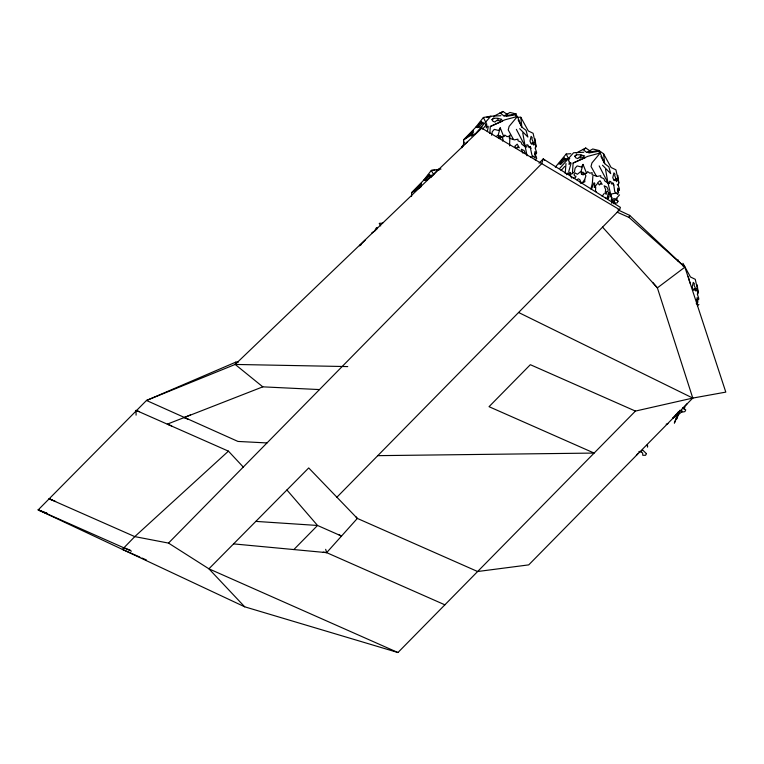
<?xml version="1.0" encoding="UTF-8"?>
<svg xmlns="http://www.w3.org/2000/svg" width="764" height="764" viewBox="0 0 764 764"><rect width="100%" height="100%" fill="white"/><g stroke="black" fill="none" stroke-linecap="round" stroke-linejoin="round"><path stroke-width="1.15" d="M565.99 163.563L565.198 173.562M489.829 133.528L490.316 126.49L504.832 119.843L517.419 116.462L521.85 127.101L526.052 130.329L527.876 137.042L519.682 128.667M555.323 167.173L566.191 154.022L569.046 159.772L568.454 160.841L569.371 161.634L569.056 164.47L570.679 162.531L571.042 163.458L568.798 171.413L569.056 173.457L570.412 172.406L570.708 174.287L572.389 173.6L573.124 163.038L587.64 156.381L600.227 153.001L604.658 163.639L608.86 166.867L610.684 173.59L602.49 165.215M509.588 145.876L509.903 135.075M592.874 176.169L592.32 183.456L590.868 189.08M440.962 169.045L431.307 170.42L423.648 180.237L411.615 192.738L411.586 196.31M462.927 146.373L463.987 141.913L463.557 142.925L463.681 139.793L475.724 127.292L483.383 117.475L490.784 116.214L500.917 115.708M534.895 154.949L535.144 153.516M617.704 191.487L617.952 190.064M697.054 300.978L697.303 299.555M491.634 135.285L492.293 131.628L494.327 129.383L498.644 130.472L500.229 127.865L503.762 136.67L501.327 137.224L500.105 135.495L499.312 136.508L498.309 134.626L500.229 127.865M611.993 201.553L611.534 203.224M679.693 410.287L677.162 418.128L676.503 419.216L676.684 417.765L674.354 423.141L677.859 413.572M535.478 148.321L535.975 146.258L535.048 138.781M697.627 294.36L698.134 292.297L697.198 284.819M497.67 120.645L498.3 118.41M580.172 158.31L581.108 154.958M586.571 173.218L583.037 164.413L581.117 171.165L582.12 173.046L582.913 172.043L584.135 173.762L586.571 173.218L587.631 171.623L589.846 173.189L592.11 172.654L592.1 174.717L597.209 176.417L600.685 175.701L600.848 177.372L603.846 178.652L604.744 180.877L608.612 183.675L609.672 183.456L609.615 181.211L610.875 181.698L611.869 184.21L612.881 182.988L613.798 185.299L614.762 191.745L617.923 194.543L617.875 192.623L618.678 192.595L617.465 190.398L617.77 188.145L619.241 190.437L619.394 188.813L617.961 184.64L618.783 182.806L617.847 175.328M487.298 131.628L488.234 126.91L487.871 125.984L486.248 127.922L486.563 125.095L485.646 124.303L486.238 123.224L483.383 117.475M461.828 147.729L462.363 146.086L461.895 147.614M617.961 209.861L629.66 215.381L684.878 267.171L725.8 392.113L692.776 398.082L635.428 411.08L397.948 652.532L244.7 606.807L38.2 509.884L146.487 400.47L235.178 364.438L235.923 362.088L238.311 362.088M502.54 141.034L503.084 139.315L501.709 136.68L500.391 138.37L498.615 137.615L498.376 135.782L497.536 135.323L496.39 136.47M607.284 197.656L608.335 192.623L609.013 192.079L608.822 194.266L609.481 193.216L608.822 197.313L608.192 198.554L608.373 196.969L607.6 198.85M336.905 497.211L619.661 209.718L620.406 207.378L543.223 158.922L539.04 163.181M52.41 500.057L49.097 498.806L134.779 536.614L168.5 543.089L208.916 568.817L308.713 467.94L357.332 518.422L477.624 571.52L528.726 564.882L692.776 398.082L657.384 287.866L684.878 267.171L629.011 217.415L629.66 215.381M591.842 188.364L594.029 182.768L594.755 183.198L594.382 187.409L595.729 186.903L595.49 191.334L596.35 191.859M678.394 411.767L677.066 413.467L677.84 415.272L678.365 414.04M376.872 228.789L377.483 227.405L376.108 228.159L374.513 231.559M637.902 453.386L636.374 455.344M566.649 174.736L567.442 173.132L570.412 175.3L571.548 178.041M616.271 200.464L617.14 198.697L615.994 199.461M683.971 409.189L684.84 407.432L683.694 408.196M605.403 197.991L605.709 197.408L605.795 198.124M419.531 187.992L421.566 184.659L411.615 192.738L421.317 183.255M503.762 136.67L504.823 135.075L507.038 136.651L509.301 136.116L509.292 138.169L514.401 139.869L517.877 139.153L518.04 140.824L521.038 142.114L521.936 144.329L525.804 147.127L526.864 146.908L526.807 144.663L528.067 145.16L529.06 147.662L530.073 146.449L531.095 148.426M602.127 196.31L604.219 193.445M499.971 112.862L504.001 115.937L509.941 112.451L516.12 113.951L515.49 114.81L506.045 116.424M588.853 152.972L598.298 151.358L598.928 150.498L603.598 153.803L611.095 167.488L615.918 169.818L618.783 182.806L618.286 184.859L617.216 184.687M677.649 260.849L678.279 259.989M594.316 187.314L597.2 183.885M482.609 129.078L486.897 124.14M243.286 467.062L228.426 451.142L134.779 536.614L122.383 549.392L139.841 557.08M531.266 143.89L532.46 142.534L534.026 142.553M614.075 180.428L615.268 179.072L616.834 179.091M693.416 289.919L694.619 288.563L696.185 288.582M561.062 170.544L564.701 166.447M233.583 543.892L326.658 552.649L357.332 518.422L355.804 516.645M535.268 159.963L536.748 158.329L536.013 156.448M616.071 192.996L611.41 194.018L610.446 196.157L612.079 197.714L611.238 199.796L612.929 202.25L619.556 194.868M697.427 306.001L698.898 304.358M676.379 414.126L672.721 418.194L674.908 416.943L676.083 415.244L676.627 415.511M683.57 407.699L687.247 403.602M430.753 177.62L438.708 169.15M490.784 116.214L475.848 133.251L471.359 136.116L473.642 131.714L463.681 139.793L473.384 130.31M168.5 543.089L541.724 163.611L543.223 158.922L545.019 160.469M293.844 549.564L317.537 525.47L341.527 536.061L338.471 534.456M463.901 144.883L467.31 141.923M360.331 245.301L359.538 245.674L365.202 240.144M319.495 389.573L262.806 386.842L235.178 364.438L481.769 128.142L619.661 209.718M613.311 203.692L614.896 202.269M677.84 415.272L681.803 411.71M572.389 173.6L574.442 171.824L575.101 168.175L577.135 165.931L581.452 167.02L583.037 164.413M559.897 168.223L573.583 152.752L583.725 152.256M481.731 122.632L475.724 127.292L482.179 127.149M371.581 233.173L373.3 231.845M375.019 230.518L376.728 229.181M491.825 119.623L493.678 118.267M500.162 113.511L502.941 111.468L507.42 114.466M574.633 156.171L576.486 154.815M583.897 149.372L585.749 148.015L590.228 151.014M463.681 139.793L472.076 134.579M411.615 192.738L420.935 186.941M359.538 245.674L361.41 244.518M638.78 451.81L639.497 451.371M586.809 152.485L592.749 148.99L598.928 150.498L586.809 152.485L582.779 149.41M502.941 111.468L493.458 116.472M585.749 148.015L576.266 153.02M576.858 179.693L578.549 178.786L580.296 180.256L580.096 182.071L582.579 182.529L584.804 179.282L585.892 175.863L584.517 173.218L583.199 174.908L581.423 174.154L581.184 172.33L580.344 171.862L577.364 174.278L575.187 172.95L573.984 174.803L574.977 176.188L575.98 176.15L575.483 177.706L573.248 178.394M499.274 137.959L501.203 136.947M582.082 174.507L584.011 173.485M612.929 202.25L613.759 201.839M680.619 410.975L681.459 410.564M490.316 126.49L502.464 121.151M573.124 163.038L585.272 157.699M235.923 362.088L146.487 400.47L237.967 441.439L266.999 442.939M190.446 414.928L184 417.621L188.374 419.341M580.716 183.475L584.852 181.765L584.613 179.406M262.806 386.842L167.268 424.154L171.69 425.911M533.262 156.458L530.512 157.222M666.17 424.201L667.956 423.686M504.001 115.937L516.12 113.951M431.746 175.3L429.664 175.577L423.648 180.237L426.875 180.161M569.763 158.482L564.539 159.179L558.532 163.83L561.76 163.763M486.849 117.245L489.161 117.083M566.191 154.022L570.813 153.707M434.783 170.181L431.307 170.42L433.704 174.679M437.094 170.028L439.405 169.875M382.707 223.126L379.24 223.355L380.682 225.915M347.735 366.586L235.178 364.438M377.788 455.65L594.125 453.071L489.036 406.687L530.34 364.695L635.428 411.08M518.613 117.178L520.79 117.264L528.287 130.94L533.11 133.28L535.975 146.258L535.153 148.092L536.586 152.275L536.433 153.898L534.962 151.597L534.657 153.86L535.87 156.057L535.067 156.076L535.115 157.995L531.954 155.197L530.073 146.449M255.835 521.392L317.537 525.47L286.911 489.982M323.201 552.143L326.658 552.649L444.877 604.821M696.214 303.69L697.274 304.034L697.226 302.114L698.029 302.086L696.816 299.899L697.112 297.635L698.592 299.927L698.745 298.313L697.303 294.13L698.134 292.297L695.269 279.309L690.446 276.979L682.949 263.303L683.303 266.579M131.427 551.169L38.2 509.884L47.024 513.236M136.078 415.148L136.068 410.383L139.382 411.653M123.883 547.692L130.529 550.3M49.097 498.806L55.667 501.499M38.2 509.884L46.957 513.475M142.028 558.045L146.392 559.964M617.216 212.211L629.011 217.415M136.068 410.383L228.426 451.142M397.948 652.532L208.916 568.817L244.7 606.807M518.594 312.486L692.776 398.082M682.634 407.737L685.747 409.886L684.878 411.615L681.927 412.14L681.746 409.924M598.298 151.358L600.227 153.001L591.928 162.961L591.021 166.476L596.216 175.835M602.548 227.118L657.384 287.866L652.742 282.46M612.776 182.988L613.903 184.964M513.408 139.287L508.222 129.928L509.12 126.413L517.419 116.462L515.49 114.81L516.55 116.863M600.943 156.477L604.658 163.639L603.598 153.803M599.177 165.903L607.915 182.749L605.575 169.532M518.135 119.929L521.85 127.101L520.79 117.264M516.369 129.355L525.107 146.21L522.767 132.984M525.412 153.421L524.037 150.508L521.315 149.238L522.824 153.087M325.674 549.326L326.658 552.649M688.211 276.367L690.035 283.081M612.327 201.324L607.743 181.765M524.935 145.227L527.055 155.751M647.375 444.763L647.538 447.083L647.49 444.763M605.632 189.625L605.212 192.843L606.167 194.39L606.721 191.42L607.714 191.544L608.22 189.969L606.845 187.056L604.123 185.786L605.632 189.625M534.026 144.043L533.864 145.141L532.642 143.097L532.136 144.138L530.923 143.317L529.977 141.092L531.104 136.336L532.202 137.596L531.887 139.067L534.026 144.043M616.834 180.59L616.672 181.689L615.45 179.645L614.944 180.676L613.731 179.865L612.785 177.63L613.912 172.884L615.01 174.144L614.695 175.615L616.834 180.59M696.185 290.081L696.023 291.179L694.801 289.136L694.295 290.167L693.082 289.355L692.136 287.13L693.263 282.374L694.361 283.635L694.046 285.106L696.185 290.081M429.549 174.459L428.938 175.854L431.011 175.328L431.288 176.016L425.472 180.562L425.099 180.218L428.174 175.223L429.549 174.459M481.616 121.524L481.005 122.908L483.087 122.393L483.354 123.071L477.548 127.617L477.175 127.273L480.25 122.278L481.616 121.524M564.424 158.062L563.813 159.456L565.895 158.931L566.162 159.619L560.356 164.165L559.983 163.821L563.058 158.826L564.424 158.062M618.047 201.152L617.178 202.88L614.227 203.405L614.046 201.199L612.021 200.789L613.979 198.449L618.047 201.152M646.411 453.644L645.561 455.306L642.772 455.287L642.629 452.899L640.729 452.078L642.619 449.967L646.411 453.644M517.6 147.137L516.607 148.426L514.831 146.258L517.218 144.157L519.31 147.786L517.6 147.137M600.409 183.685L599.415 184.974L597.639 182.806L600.026 180.696L602.118 184.334L600.409 183.685M493.764 118.219L492.092 119.843L492.952 121.295L494.976 122.039L496.81 120.32L499.857 120.865L501.795 119.346L497.335 118.239L493.764 118.219M576.572 154.758L574.9 156.391L575.76 157.833L577.785 158.587L579.618 156.868L582.665 157.403L584.603 155.894L580.143 154.777L576.572 154.758"/></g></svg>
